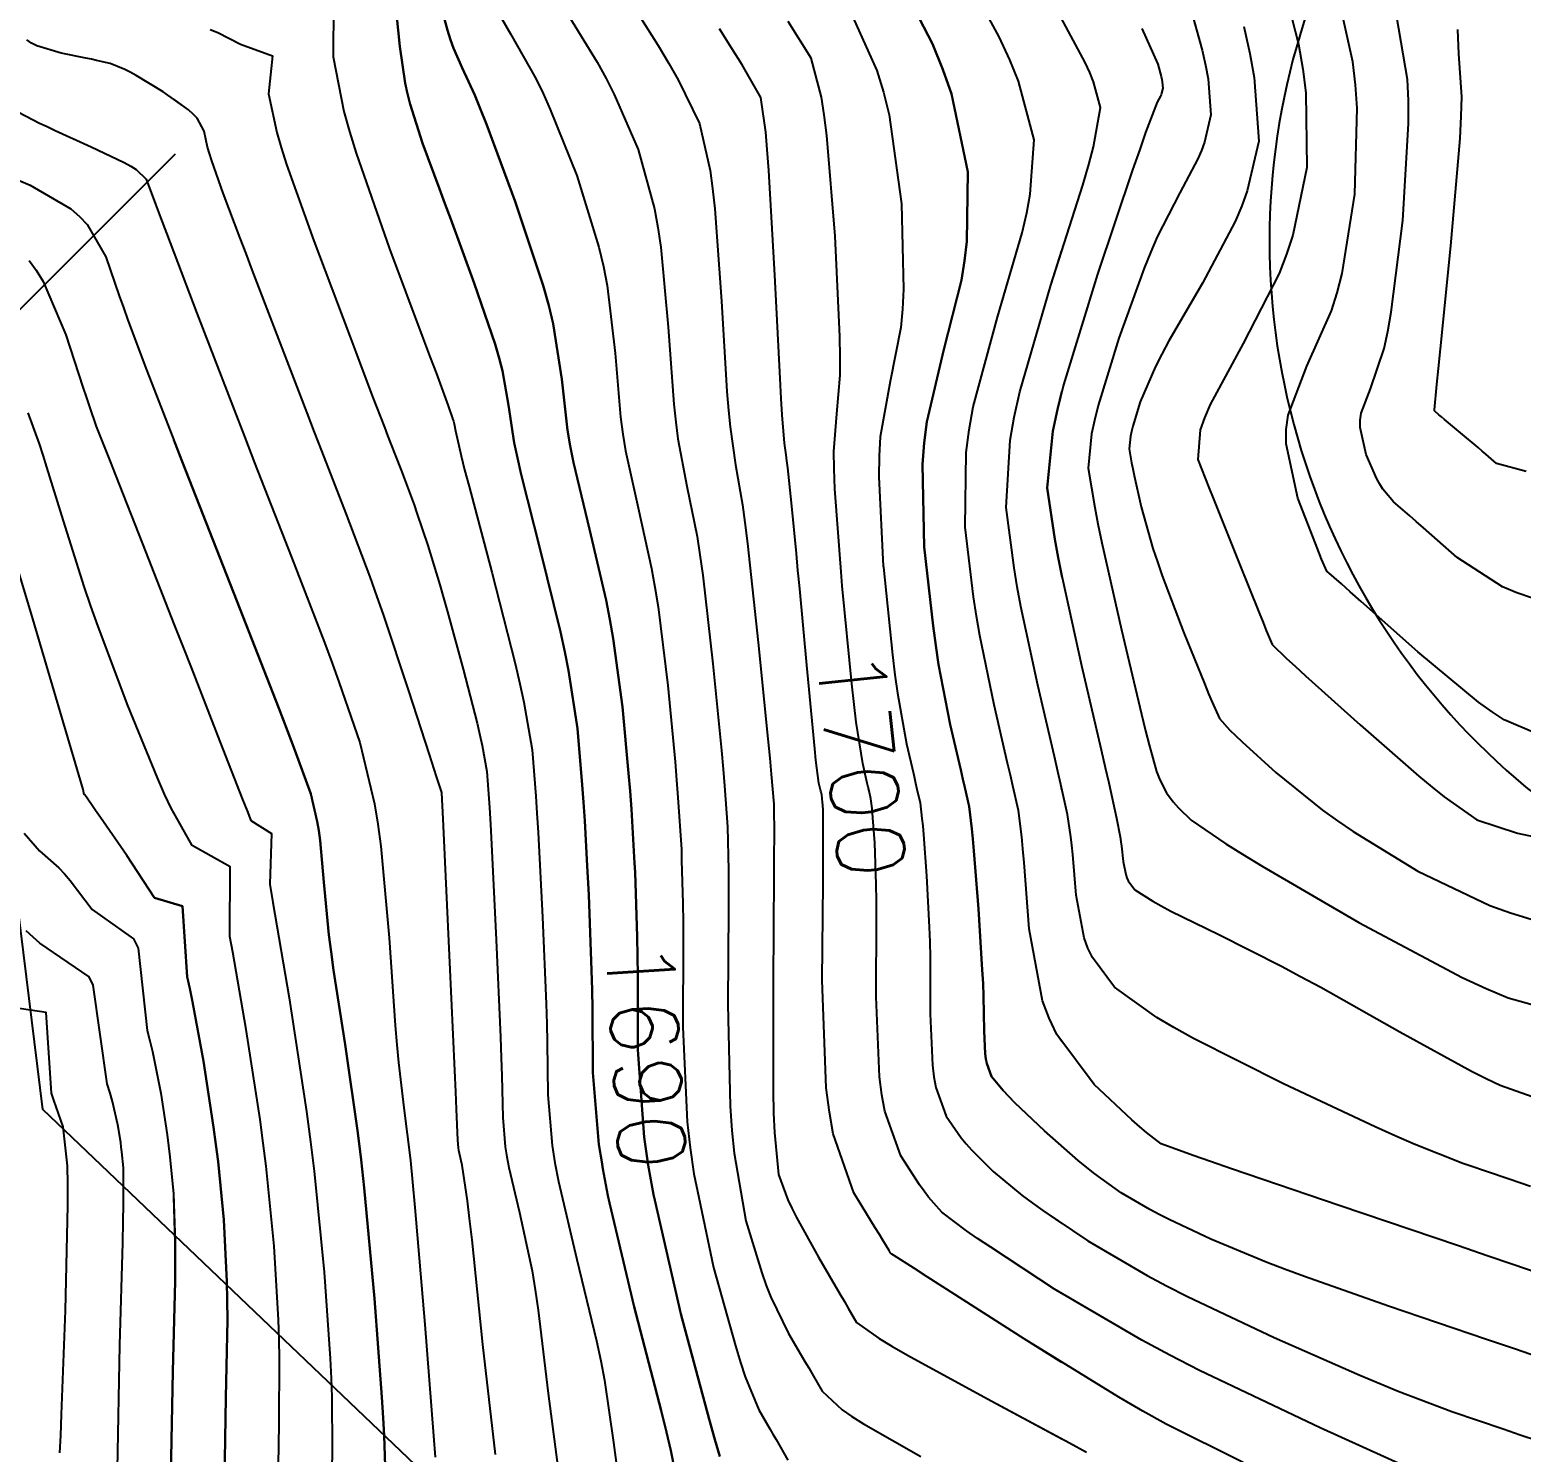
# Model space of a CAD drawing. Header units: metres. Extents: x 837117 to 838479, y 1189012 to 1191015.
# Drawn here: x 837816.8 to 837900.8, y 1190482.9 to 1190563 of the extents above; entities that cross this region are included whole.
import ezdxf

# ---------------------------------------------------------------- set-up
doc = ezdxf.new("R2010")
doc.units = ezdxf.units.M
doc.header["$LTSCALE"] = 0.3
for name, color, linetype in [('CORREDORVIA', 70, 'Continuous'), ('COTAS 10', 1, 'Continuous'), ('COTAS INT', 252, 'Continuous'), ('DRENAJE', 5, 'Continuous'), ('VIA2', 121, 'Continuous')]:
    doc.layers.add(name, color=color, linetype=linetype)
doc.styles.get("Standard").update_dxf_attribs({"font": 'simplex.shx'})

msp = doc.modelspace()

# ---------------------------------------------------------------- linework, layer by layer
at = {"layer": 'CORREDORVIA'}
msp.add_lwpolyline([(837910.676, 1191000.965), (838157.033, 1190996.193), (838237.174, 1190821.339), (838237.001, 1190602.875), (838240.031, 1190437.198), (838223.537, 1190366.272), (838212.196, 1190288.92), (838221.396, 1189997.878), (837954.545, 1189509.173), (837751.159, 1189231.384), (837593.191, 1189234.399), (837744.487, 1189686.609), (837750.277, 1189933.973), (837723.624, 1190051.525), (837726.092, 1190134.48), (837885.383, 1190229.429), (837983.184, 1190344.12), (837817.554, 1190502.187), (837798.033, 1190660.17), (837963.574, 1190795.982)], close=True, dxfattribs=at)
at = {"layer": 'COTAS 10'}
for points in [[(837839.641, 1190565.507), (837840.34, 1190562.944), (837840.51, 1190562.4), (837840.669, 1190561.927), (837841.158, 1190560.818), (837841.874, 1190559.276), (837842.175, 1190558.53), (837842.522, 1190557.646), (837844.15, 1190553.302), (837845.721, 1190548.577), (837846.032, 1190547.453), (837846.289, 1190546.408), (837846.771, 1190543.302), (837847.087, 1190540.432), (837847.241, 1190539.538), (837847.423, 1190538.599), (837848.318, 1190534.849), (837849.262, 1190530.861), (837849.475, 1190529.773), (837849.668, 1190528.692), (837850.189, 1190524.849), (837850.53, 1190521.113), (837850.61, 1190520.1), (837850.683, 1190519.096), (837850.862, 1190516.055), (837850.891, 1190515.551), (837851.016, 1190511.897), (837851.036, 1190510.826), (837851.051, 1190509.729), (837851.052, 1190505.551), (837851.4, 1190500.627), (837851.634, 1190499.06), (837851.926, 1190497.404), (837851.999, 1190497.09), (837851.926, 1190497.404), (837851.634, 1190499.06), (837851.4, 1190500.627), (837851.052, 1190505.551), (837851.051, 1190509.729), (837851.036, 1190510.826), (837851.016, 1190511.897), (837850.891, 1190515.551), (837850.862, 1190516.055), (837850.683, 1190519.096), (837850.61, 1190520.1), (837850.53, 1190521.113), (837850.189, 1190524.849), (837849.668, 1190528.692), (837849.475, 1190529.773), (837849.262, 1190530.861), (837848.318, 1190534.849), (837847.423, 1190538.599), (837847.241, 1190539.538), (837847.087, 1190540.432), (837846.771, 1190543.302), (837846.289, 1190546.408), (837846.032, 1190547.453), (837845.721, 1190548.577), (837844.15, 1190553.302), (837842.522, 1190557.646), (837842.175, 1190558.53), (837841.874, 1190559.276), (837841.158, 1190560.818), (837840.669, 1190561.927), (837840.51, 1190562.4), (837840.34, 1190562.944), (837839.641, 1190565.507)], [(837874.923, 1190491.834), (837874.506, 1190492.079), (837870.915, 1190494.428), (837870.173, 1190494.929), (837869.54, 1190495.364), (837868.164, 1190496.399), (837867.406, 1190497.258), (837867.163, 1190497.584), (837866.906, 1190497.948), (837865.858, 1190499.58), (837864.95, 1190502.094), (837864.782, 1190503.015), (837864.649, 1190504.033), (837864.47, 1190508.519), (837864.49, 1190512.967), (837864.487, 1190513.562), (837864.484, 1190513.96), (837864.472, 1190514.849), (837864.387, 1190517.201), (837864.28, 1190518.601), (837864.255, 1190518.89), (837864.232, 1190519.136), (837864.165, 1190519.672), (837864.062, 1190520.133), (837864.016, 1190520.333), (837863.963, 1190520.564), (837863.708, 1190521.66), (837863.347, 1190523.985), (837863.227, 1190524.99), (837863.097, 1190526.153), (837862.557, 1190531.66), (837862.498, 1190532.458), (837862.146, 1190537.12), (837862.098, 1190538.252), (837862.078, 1190539.22), (837862.245, 1190541.348), (837862.445, 1190543.524), (837862.447, 1190544.523), (837862.424, 1190545.693), (837862.147, 1190551.348), (837861.679, 1190557.006), (837861.535, 1190558.178), (837861.386, 1190559.178), (837860.799, 1190561.363), (837859.504, 1190563.434)], [(837895.47, 1190481.554), (837889.458, 1190484.27), (837882.659, 1190487.502), (837880.991, 1190488.358), (837879.416, 1190489.196), (837874.506, 1190492.079), (837870.915, 1190494.428), (837870.173, 1190494.929), (837869.54, 1190495.364), (837868.164, 1190496.399), (837867.406, 1190497.258), (837867.163, 1190497.584), (837866.906, 1190497.948), (837865.858, 1190499.58), (837864.95, 1190502.094), (837864.782, 1190503.015), (837864.649, 1190504.033), (837864.47, 1190508.519), (837864.49, 1190512.967), (837864.487, 1190513.562), (837864.484, 1190513.96), (837864.472, 1190514.849), (837864.387, 1190517.201), (837864.28, 1190518.601), (837864.255, 1190518.89), (837864.232, 1190519.136), (837864.165, 1190519.672), (837864.062, 1190520.133), (837864.016, 1190520.333), (837863.963, 1190520.564), (837863.708, 1190521.66), (837863.347, 1190523.985), (837863.227, 1190524.99), (837863.097, 1190526.153), (837862.557, 1190531.66), (837862.498, 1190532.458), (837862.146, 1190537.12), (837862.098, 1190538.252), (837862.078, 1190539.22), (837862.245, 1190541.348), (837862.445, 1190543.524), (837862.447, 1190544.523), (837862.424, 1190545.693), (837862.147, 1190551.348), (837861.679, 1190557.006), (837861.535, 1190558.178), (837861.386, 1190559.178), (837860.799, 1190561.363), (837859.504, 1190563.434)], [(837901.402, 1190530.975), (837900.533, 1190531.267), (837899.714, 1190531.608), (837897.173, 1190533.251), (837895.275, 1190534.928), (837894.861, 1190535.291), (837894.496, 1190535.61), (837893.579, 1190536.398), (837892.977, 1190537.11), (837892.81, 1190537.382), (837892.643, 1190537.685), (837892.039, 1190539.049), (837891.71, 1190540.575), (837891.716, 1190540.98), (837891.765, 1190541.379), (837892.293, 1190542.756), (837893.062, 1190545.017), (837893.262, 1190545.972), (837893.456, 1190547.071), (837894.112, 1190552.227), (837894.438, 1190557.686), (837894.424, 1190558.976), (837894.365, 1190560.169), (837893.775, 1190563.677)], [(837879.428, 1190563.044), (837880.314, 1190561.023), (837880.507, 1190560.329), (837880.541, 1190560.174), (837880.568, 1190560.036), (837880.595, 1190559.672), (837880.531, 1190559.395), (837880.5, 1190559.311), (837880.463, 1190559.223), (837880.281, 1190558.881), (837879.631, 1190557.177), (837879.3, 1190556.231), (837878.902, 1190555.08), (837876.918, 1190549.209), (837875.016, 1190542.976), (837874.67, 1190541.596), (837874.403, 1190540.367), (837874.093, 1190537.176), (837874.513, 1190534.297), (837874.706, 1190533.264), (837874.932, 1190532.129), (837876.026, 1190527.176), (837877.127, 1190522.439), (837877.357, 1190521.439), (837877.555, 1190520.575), (837878.001, 1190518.581), (837878.202, 1190517.53), (837878.245, 1190517.261), (837878.283, 1190517), (837878.375, 1190516.138), (837878.511, 1190515.407), (837878.576, 1190515.23), (837878.654, 1190515.064), (837879.034, 1190514.557), (837880.036, 1190513.904), (837880.506, 1190513.647), (837881.059, 1190513.356), (837883.748, 1190512.029), (837887.277, 1190510.251), (837888.359, 1190509.677), (837889.487, 1190509.067), (837893.938, 1190506.567), (837897.969, 1190504.345), (837898.831, 1190503.911), (837899.584, 1190503.556), (837901.387, 1190502.925)], [(837816.186, 1190558.318), (837817.371, 1190557.714), (837817.794, 1190557.511), (837818.258, 1190557.294), (837820.275, 1190556.384), (837822.14, 1190555.49), (837822.507, 1190555.283), (837822.811, 1190555.094), (837823.369, 1190554.557), (837823.891, 1190553.144), (837824.171, 1190552.401), (837824.51, 1190551.507), (837826.226, 1190547.01), (837828.321, 1190541.563), (837828.899, 1190540.07), (837829.477, 1190538.584), (837831.557, 1190533.272), (837833.41, 1190528.467), (837833.844, 1190527.301), (837834.243, 1190526.206), (837835.402, 1190522.845), (837836.222, 1190519.397), (837836.409, 1190518.248), (837836.579, 1190517.014), (837837.045, 1190511.855), (837837.387, 1190506.913), (837837.478, 1190505.817), (837837.568, 1190504.837), (837837.88, 1190502.282), (837838.243, 1190499.324), (837838.366, 1190498.091), (837838.498, 1190496.678), (837839.052, 1190490.081), (837839.547, 1190483.821), (837839.641, 1190482.621)], [(837824.923, 1190550.423), (837826.226, 1190547.01), (837828.321, 1190541.563), (837828.899, 1190540.07), (837829.477, 1190538.584), (837831.557, 1190533.272), (837833.41, 1190528.467), (837833.844, 1190527.301), (837834.243, 1190526.206), (837835.402, 1190522.845), (837836.222, 1190519.397), (837836.409, 1190518.248), (837836.579, 1190517.014), (837837.045, 1190511.855), (837837.387, 1190506.913), (837837.478, 1190505.817), (837837.568, 1190504.837), (837837.88, 1190502.282), (837838.243, 1190499.324), (837838.366, 1190498.091), (837838.498, 1190496.678), (837839.052, 1190490.081), (837839.547, 1190483.821), (837839.641, 1190482.621)], [(837874.932, 1190532.129), (837874.706, 1190533.264), (837874.513, 1190534.297), (837874.093, 1190537.176), (837874.403, 1190540.367), (837874.67, 1190541.596), (837874.923, 1190542.607)], [(837816.513, 1190517.741), (837817.374, 1190516.744), (837818.453, 1190515.796), (837818.77, 1190515.455), (837819.094, 1190515.08), (837820.329, 1190513.441), (837822.652, 1190511.786), (837822.912, 1190511.265), (837823.431, 1190506.642), (837823.584, 1190506.051), (837823.729, 1190505.443), (837824.19, 1190503.112), (837824.552, 1190500.759), (837824.635, 1190500.138), (837824.71, 1190499.529), (837824.918, 1190497.439), (837825.008, 1190494.686), (837825.008, 1190493.659), (837824.998, 1190492.517), (837824.872, 1190487.439), (837824.766, 1190481.626)], [(837824.766, 1190481.626), (837824.872, 1190487.439), (837824.998, 1190492.517), (837825.008, 1190493.659), (837825.008, 1190494.686), (837824.923, 1190497.272)], [(837855.656, 1190482.657), (837855.389, 1190483.605), (837855.069, 1190484.762), (837853.476, 1190490.688), (837851.999, 1190497.09), (837853.476, 1190490.688), (837855.069, 1190484.762), (837855.389, 1190483.605), (837855.656, 1190482.657)]]:
    msp.add_lwpolyline(points, dxfattribs=at)
at = {"layer": 'COTAS INT'}
for points in [[(837864.649, 1190567.931), (837867.626, 1190562.164), (837868.215, 1190560.725), (837868.703, 1190559.353), (837869.617, 1190554.968), (837869.563, 1190551.037), (837869.441, 1190549.952), (837869.272, 1190548.869), (837868.274, 1190544.968), (837867.312, 1190540.899), (837867.167, 1190539.709), (837867.073, 1190538.491), (837867.172, 1190533.867), (837867.664, 1190529.411), (837867.818, 1190528.3), (837867.981, 1190527.242), (837868.635, 1190523.867), (837869.228, 1190521.314), (837869.352, 1190520.775), (837869.459, 1190520.31), (837869.699, 1190519.235), (837869.856, 1190517.989), (837869.91, 1190517.415), (837869.968, 1190516.741), (837870.217, 1190513.482), (837870.437, 1190510.052), (837870.478, 1190509.271), (837870.51, 1190508.563), (837870.552, 1190506.616), (837870.603, 1190505.328), (837870.641, 1190505.036), (837870.69, 1190504.772), (837870.95, 1190504.05), (837871.609, 1190503.253), (837871.909, 1190502.94), (837872.259, 1190502.589), (837873.947, 1190500.988), (837874.923, 1190500.127)], [(837902.121, 1190488.117), (837900.452, 1190488.689), (837898.825, 1190489.245), (837893.304, 1190491.124), (837888.579, 1190492.782), (837887.455, 1190493.199), (837886.411, 1190493.597), (837883.304, 1190494.884), (837880.956, 1190495.996), (837880.392, 1190496.283), (837879.863, 1190496.562), (837878.263, 1190497.495), (837876.773, 1190498.564), (837876.315, 1190498.928), (837875.837, 1190499.321), (837873.947, 1190500.988), (837872.259, 1190502.589), (837871.909, 1190502.94), (837871.609, 1190503.253), (837870.95, 1190504.05), (837870.69, 1190504.772), (837870.641, 1190505.036), (837870.603, 1190505.328), (837870.552, 1190506.616), (837870.51, 1190508.563), (837870.478, 1190509.271), (837870.437, 1190510.052), (837870.217, 1190513.482), (837869.968, 1190516.741), (837869.91, 1190517.415), (837869.856, 1190517.989), (837869.699, 1190519.235), (837869.459, 1190520.31), (837869.352, 1190520.775), (837869.228, 1190521.314), (837868.635, 1190523.867), (837867.981, 1190527.242), (837867.818, 1190528.3), (837867.664, 1190529.411), (837867.172, 1190533.867), (837867.073, 1190538.491), (837867.167, 1190539.709), (837867.312, 1190540.899), (837868.274, 1190544.968), (837869.272, 1190548.869), (837869.441, 1190549.952), (837869.563, 1190551.037), (837869.617, 1190554.968), (837868.703, 1190559.353), (837868.215, 1190560.725), (837867.626, 1190562.164), (837864.649, 1190567.931)], [(837874.923, 1190506.005), (837874.625, 1190506.403), (837874.196, 1190507.322), (837873.833, 1190508.303), (837873.079, 1190512.354), (837872.793, 1190516.082), (837872.724, 1190516.86), (837872.66, 1190517.527), (837872.467, 1190519.017), (837872.158, 1190520.398), (837872.021, 1190520.997), (837871.861, 1190521.689), (837871.099, 1190524.97), (837870.298, 1190528.871), (837870.114, 1190529.954), (837869.947, 1190531.039), (837869.479, 1190534.97), (837869.537, 1190539.177), (837869.701, 1190540.437), (837869.929, 1190541.738), (837871.288, 1190546.778), (837872.685, 1190551.541), (837872.938, 1190552.667), (837873.133, 1190553.71), (837873.352, 1190556.778), (837872.479, 1190560.077), (837871.985, 1190561.264), (837871.382, 1190562.571), (837868.295, 1190568.279)], [(837904.901, 1190491.888), (837900.361, 1190493.444), (837898.856, 1190493.958), (837897.243, 1190494.507), (837890.523, 1190496.789), (837884.472, 1190498.85), (837883.282, 1190499.26), (837882.302, 1190499.601), (837880.516, 1190500.253), (837879.684, 1190500.885), (837879.306, 1190501.214), (837878.864, 1190501.609), (837876.735, 1190503.589), (837874.625, 1190506.403), (837874.196, 1190507.322), (837873.833, 1190508.303), (837873.079, 1190512.354), (837872.793, 1190516.082), (837872.724, 1190516.86), (837872.66, 1190517.527), (837872.467, 1190519.017), (837872.158, 1190520.398), (837872.021, 1190520.997), (837871.861, 1190521.689), (837871.099, 1190524.97), (837870.298, 1190528.871), (837870.114, 1190529.954), (837869.947, 1190531.039), (837869.479, 1190534.97), (837869.537, 1190539.177), (837869.701, 1190540.437), (837869.929, 1190541.738), (837871.288, 1190546.778), (837872.685, 1190551.541), (837872.938, 1190552.667), (837873.133, 1190553.71), (837873.352, 1190556.778), (837872.479, 1190560.077), (837871.985, 1190561.264), (837871.382, 1190562.571), (837868.295, 1190568.279)], [(837886.801, 1190567.796), (837888.233, 1190562.151), (837888.473, 1190560.75), (837888.646, 1190559.42), (837888.705, 1190555.205), (837887.924, 1190551.401), (837887.566, 1190550.331), (837887.147, 1190549.254), (837885.124, 1190545.3), (837883.26, 1190541.864), (837882.942, 1190541.112), (837882.708, 1190540.447), (837882.579, 1190538.767), (837883.195, 1190537.196), (837883.431, 1190536.599), (837883.697, 1190535.933), (837884.893, 1190532.943), (837886.022, 1190530.143), (837886.244, 1190529.597), (837886.427, 1190529.149), (837886.762, 1190528.36), (837887.568, 1190527.579), (837888.048, 1190527.137), (837888.639, 1190526.597), (837891.704, 1190523.833), (837895.018, 1190520.944), (837895.767, 1190520.326), (837896.443, 1190519.787), (837898.273, 1190518.494), (837900.57, 1190517.736), (837901.54, 1190517.533)], [(837849.334, 1190566.595), (837852.197, 1190562.086), (837852.8, 1190561.07), (837853.321, 1190560.154), (837854.521, 1190557.684), (837855.115, 1190555.048), (837855.254, 1190554.027), (837855.383, 1190552.879), (837855.758, 1190547.684), (837856.066, 1190542.612), (837856.152, 1190541.541), (837856.238, 1190540.616), (837856.554, 1190538.481), (837856.942, 1190536.223), (837857.074, 1190535.221), (837857.217, 1190534.055), (837857.821, 1190528.481), (837858.366, 1190523.043), (837858.473, 1190521.963), (837858.559, 1190521.067), (837858.71, 1190519.37), (837858.716, 1190517.536), (837858.712, 1190516.555), (837858.704, 1190515.368), (837858.657, 1190509.37), (837858.665, 1190503.242), (837858.693, 1190501.974), (837858.732, 1190500.89), (837858.966, 1190498.524), (837859.497, 1190497.109), (837859.724, 1190496.625), (837859.984, 1190496.101), (837861.213, 1190493.878), (837862.426, 1190491.803), (837862.677, 1190491.373), (837862.891, 1190491.005), (837863.359, 1190490.198), (837864.627, 1190489.297), (837865.345, 1190488.87), (837866.224, 1190488.366), (837870.724, 1190485.905), (837874.923, 1190483.643)], [(837849.334, 1190566.595), (837852.197, 1190562.086), (837852.8, 1190561.07), (837853.321, 1190560.154), (837854.521, 1190557.684), (837855.115, 1190555.048), (837855.254, 1190554.027), (837855.383, 1190552.879), (837855.758, 1190547.684), (837856.066, 1190542.612), (837856.152, 1190541.541), (837856.238, 1190540.616), (837856.554, 1190538.481), (837856.942, 1190536.223), (837857.074, 1190535.221), (837857.217, 1190534.055), (837857.821, 1190528.481), (837858.366, 1190523.043), (837858.473, 1190521.963), (837858.559, 1190521.067), (837858.71, 1190519.37), (837858.716, 1190517.536), (837858.712, 1190516.555), (837858.704, 1190515.368), (837858.657, 1190509.37), (837858.665, 1190503.242), (837858.693, 1190501.974), (837858.732, 1190500.89), (837858.966, 1190498.524), (837859.497, 1190497.109), (837859.724, 1190496.625), (837859.984, 1190496.101), (837861.213, 1190493.878), (837862.426, 1190491.803), (837862.677, 1190491.373), (837862.891, 1190491.005), (837863.359, 1190490.198), (837864.627, 1190489.297), (837865.345, 1190488.87), (837866.224, 1190488.366), (837870.724, 1190485.905), (837875.349, 1190483.414), (837876.306, 1190482.891)], [(837881.742, 1190565.674), (837882.81, 1190561.822), (837883.002, 1190560.964), (837883.148, 1190560.198), (837883.298, 1190558.183), (837882.943, 1190556.645), (837882.77, 1190556.178), (837882.565, 1190555.693), (837881.557, 1190553.795), (837880.288, 1190551.315), (837879.92, 1190550.463), (837879.543, 1190549.54), (837878.122, 1190545.612), (837876.963, 1190541.813), (837876.752, 1190540.973), (837876.59, 1190540.223), (837876.401, 1190538.279), (837876.764, 1190536.064), (837876.949, 1190535.145), (837877.171, 1190534.092), (837878.279, 1190529.183), (837879.4, 1190524.446), (837879.63, 1190523.502), (837879.825, 1190522.718), (837880.24, 1190521.211), (837880.441, 1190520.744), (837880.502, 1190520.614), (837880.565, 1190520.485), (837880.81, 1190520.018), (837881.182, 1190519.497), (837881.324, 1190519.333), (837881.483, 1190519.161), (837882.201, 1190518.471), (837884.151, 1190517.134), (837885.088, 1190516.554), (837886.196, 1190515.883), (837891.63, 1190512.703), (837897.446, 1190509.609), (837898.796, 1190508.992), (837900.032, 1190508.48), (837903.554, 1190507.496)], [(837901.608, 1190523.35), (837899.822, 1190524.121), (837899.141, 1190524.569), (837898.379, 1190525.12), (837894.956, 1190527.957), (837891.767, 1190530.784), (837891.153, 1190531.328), (837890.655, 1190531.769), (837889.83, 1190532.498), (837889.541, 1190533.159), (837889.381, 1190533.557), (837889.187, 1190534.048), (837888.198, 1190536.596), (837887.538, 1190539.655), (837887.551, 1190540.468), (837887.649, 1190541.267), (837888.709, 1190544.028), (837890.104, 1190547.135), (837890.414, 1190548.152), (837890.69, 1190549.236), (837891.409, 1190553.716), (837891.542, 1190558.553), (837891.448, 1190559.863), (837891.299, 1190561.16), (837890.288, 1190565.736)], [(837833.915, 1190564.374), (837833.892, 1190561.446), (837834.497, 1190558.357), (837834.81, 1190557.242), (837835.186, 1190556.013), (837837.07, 1190550.638), (837838.973, 1190545.564), (837839.362, 1190544.525), (837839.691, 1190543.646), (837840.38, 1190541.797), (837840.622, 1190541.085), (837840.67, 1190540.924), (837840.709, 1190540.778), (837840.779, 1190540.38), (837841.102, 1190538.979), (837841.3, 1190538.202), (837841.546, 1190537.255), (837842.826, 1190532.427), (837844.142, 1190527.286), (837844.409, 1190526.141), (837844.635, 1190525.117), (837845.101, 1190522.427), (837845.306, 1190519.826), (837845.368, 1190518.858), (837845.432, 1190517.783), (837845.678, 1190513.004), (837845.882, 1190508.138), (837845.919, 1190507.007), (837845.948, 1190505.969), (837845.982, 1190503.004), (837846.221, 1190500.151), (837846.378, 1190499.185), (837846.576, 1190498.141), (837847.62, 1190493.734), (837848.729, 1190489.171), (837848.968, 1190488.03), (837849.177, 1190486.941), (837849.684, 1190483.45), (837850.071, 1190480.481)], [(837833.915, 1190564.374), (837833.892, 1190561.446), (837834.497, 1190558.357), (837834.81, 1190557.242), (837835.186, 1190556.013), (837837.07, 1190550.638), (837838.973, 1190545.564), (837839.362, 1190544.525), (837839.691, 1190543.646), (837840.38, 1190541.797), (837840.622, 1190541.085), (837840.67, 1190540.924), (837840.709, 1190540.778), (837840.779, 1190540.38), (837841.102, 1190538.979), (837841.3, 1190538.202), (837841.546, 1190537.255), (837842.826, 1190532.427), (837844.142, 1190527.286), (837844.409, 1190526.141), (837844.635, 1190525.117), (837845.101, 1190522.427), (837845.306, 1190519.826), (837845.368, 1190518.858), (837845.432, 1190517.783), (837845.678, 1190513.004), (837845.882, 1190508.138), (837845.919, 1190507.007), (837845.948, 1190505.969), (837845.982, 1190503.004), (837846.221, 1190500.151), (837846.378, 1190499.185), (837846.576, 1190498.141), (837847.62, 1190493.734), (837848.729, 1190489.171), (837848.968, 1190488.03), (837849.177, 1190486.941), (837849.684, 1190483.45), (837850.071, 1190480.481)], [(837842.632, 1190564.927), (837843.884, 1190562.744), (837845.315, 1190560.213), (837845.717, 1190559.377), (837846.122, 1190558.482), (837847.607, 1190554.763), (837848.852, 1190550.734), (837849.106, 1190549.644), (837849.32, 1190548.565), (837849.766, 1190544.763), (837850.08, 1190541.159), (837850.211, 1190540.205), (837850.361, 1190539.272), (837851.063, 1190536.059), (837851.822, 1190532.648), (837852.008, 1190531.589), (837852.184, 1190530.48), (837852.733, 1190526.059), (837853.142, 1190521.756), (837853.231, 1190520.721), (837853.308, 1190519.753), (837853.497, 1190516.824), (837853.515, 1190516.214), (837853.582, 1190513.777), (837853.595, 1190512.736), (837853.602, 1190511.608), (837853.587, 1190506.824), (837853.822, 1190501.499), (837853.987, 1190500.031), (837854.195, 1190498.566), (837854.476, 1190497.239), (837855.306, 1190493.3), (837856.545, 1190488.878), (837856.834, 1190487.945), (837857.099, 1190487.138), (837857.858, 1190485.279), (837858.478, 1190484.215), (837858.654, 1190483.91), (837858.832, 1190483.601), (837859.493, 1190482.449)], [(837842.632, 1190564.927), (837843.884, 1190562.744), (837845.315, 1190560.213), (837845.717, 1190559.377), (837846.122, 1190558.482), (837847.607, 1190554.763), (837848.852, 1190550.734), (837849.106, 1190549.644), (837849.32, 1190548.565), (837849.766, 1190544.763), (837850.08, 1190541.159), (837850.211, 1190540.205), (837850.361, 1190539.272), (837851.063, 1190536.059), (837851.822, 1190532.648), (837852.008, 1190531.589), (837852.184, 1190530.48), (837852.733, 1190526.059), (837853.142, 1190521.756), (837853.231, 1190520.721), (837853.308, 1190519.753), (837853.497, 1190516.824), (837853.515, 1190516.214), (837853.582, 1190513.777), (837853.595, 1190512.736), (837853.602, 1190511.608), (837853.587, 1190506.824), (837853.822, 1190501.499), (837853.987, 1190500.031), (837854.195, 1190498.566), (837854.476, 1190497.239), (837855.306, 1190493.3), (837856.545, 1190488.878), (837856.834, 1190487.945), (837857.099, 1190487.138), (837857.858, 1190485.279), (837858.478, 1190484.215), (837858.654, 1190483.91), (837858.832, 1190483.601), (837859.493, 1190482.449)], [(837846.609, 1190564.67), (837848.756, 1190561.15), (837849.258, 1190560.223), (837849.722, 1190559.318), (837851.064, 1190556.224), (837851.983, 1190552.891), (837852.18, 1190551.835), (837852.352, 1190550.722), (837852.762, 1190546.224), (837853.073, 1190541.885), (837853.182, 1190540.873), (837853.3, 1190539.944), (837853.809, 1190537.27), (837854.382, 1190534.436), (837854.541, 1190533.405), (837854.701, 1190532.267), (837855.277, 1190527.27), (837855.754, 1190522.399), (837855.852, 1190521.342), (837855.934, 1190520.41), (837856.103, 1190518.097), (837856.149, 1190515.657), (837856.153, 1190514.645), (837856.153, 1190513.488), (837856.122, 1190508.097), (837856.243, 1190502.37), (837856.34, 1190501.002), (837856.463, 1190499.728), (837857.136, 1190495.912), (837858.021, 1190492.993), (837858.279, 1190492.285), (837858.542, 1190491.62), (837859.536, 1190489.578), (837860.452, 1190488.009), (837860.665, 1190487.641), (837860.861, 1190487.303), (837861.426, 1190486.323), (837862.551, 1190485.28), (837863.1, 1190484.902), (837863.753, 1190484.485), (837866.971, 1190482.657)], [(837846.609, 1190564.67), (837848.756, 1190561.15), (837849.258, 1190560.223), (837849.722, 1190559.318), (837851.064, 1190556.224), (837851.983, 1190552.891), (837852.18, 1190551.835), (837852.352, 1190550.722), (837852.762, 1190546.224), (837853.073, 1190541.885), (837853.182, 1190540.873), (837853.3, 1190539.944), (837853.809, 1190537.27), (837854.382, 1190534.436), (837854.541, 1190533.405), (837854.701, 1190532.267), (837855.277, 1190527.27), (837855.754, 1190522.399), (837855.852, 1190521.342), (837855.934, 1190520.41), (837856.103, 1190518.097), (837856.149, 1190515.657), (837856.153, 1190514.645), (837856.153, 1190513.488), (837856.122, 1190508.097), (837856.243, 1190502.37), (837856.34, 1190501.002), (837856.463, 1190499.728), (837857.136, 1190495.912), (837858.021, 1190492.993), (837858.279, 1190492.285), (837858.542, 1190491.62), (837859.536, 1190489.578), (837860.452, 1190488.009), (837860.665, 1190487.641), (837860.861, 1190487.303), (837861.426, 1190486.323), (837862.551, 1190485.28), (837863.1, 1190484.902), (837863.753, 1190484.485), (837866.971, 1190482.657)], [(837862.724, 1190564.647), (837864.506, 1190560.671), (837864.875, 1190559.451), (837865.191, 1190558.18), (837865.882, 1190553.158), (837865.994, 1190548.365), (837865.944, 1190547.238), (837865.859, 1190546.197), (837865.26, 1190543.158), (837864.695, 1190540.06), (837864.632, 1190538.98), (837864.61, 1190537.805), (837864.865, 1190532.763), (837864.871, 1190532.708), (837865.38, 1190527.782), (837865.522, 1190526.645), (837865.664, 1190525.613), (837866.172, 1190522.763), (837866.56, 1190521.092), (837866.595, 1190520.939), (837866.684, 1190520.554), (837866.76, 1190520.221), (837866.932, 1190519.454), (837867.044, 1190518.563), (837867.082, 1190518.152), (837867.124, 1190517.671), (837867.302, 1190515.342), (837867.455, 1190512.451), (837867.481, 1190511.615), (837867.5, 1190510.765), (837867.511, 1190507.568), (837867.626, 1190504.681), (837867.712, 1190504.026), (837867.82, 1190503.433), (837868.404, 1190501.815), (837869.258, 1190500.6), (837869.536, 1190500.262), (837869.833, 1190499.923), (837871.055, 1190498.693), (837872.689, 1190497.343), (837873.244, 1190496.928), (837873.844, 1190496.496), (837876.384, 1190494.787), (837879.716, 1190492.845), (837880.815, 1190492.265), (837881.991, 1190491.666), (837886.875, 1190489.354), (837891.684, 1190487.237), (837892.812, 1190486.761), (837893.853, 1190486.334), (837896.875, 1190485.191), (837899.762, 1190484.207), (837900.717, 1190483.88), (837901.739, 1190483.53)], [(837862.724, 1190564.647), (837864.506, 1190560.671), (837864.875, 1190559.451), (837865.191, 1190558.18), (837865.882, 1190553.158), (837865.994, 1190548.365), (837865.944, 1190547.238), (837865.859, 1190546.197), (837865.26, 1190543.158), (837864.695, 1190540.06), (837864.632, 1190538.98), (837864.61, 1190537.805), (837864.865, 1190532.763), (837864.871, 1190532.708), (837865.38, 1190527.782), (837865.522, 1190526.645), (837865.664, 1190525.613), (837866.172, 1190522.763), (837866.56, 1190521.092), (837866.595, 1190520.939), (837866.684, 1190520.554), (837866.76, 1190520.221), (837866.932, 1190519.454), (837867.044, 1190518.563), (837867.082, 1190518.152), (837867.124, 1190517.671), (837867.302, 1190515.342), (837867.455, 1190512.451), (837867.481, 1190511.615), (837867.5, 1190510.765), (837867.511, 1190507.568), (837867.626, 1190504.681), (837867.712, 1190504.026), (837867.82, 1190503.433), (837868.404, 1190501.815), (837869.258, 1190500.6), (837869.536, 1190500.262), (837869.833, 1190499.923), (837871.055, 1190498.693), (837872.689, 1190497.343), (837873.244, 1190496.928), (837873.844, 1190496.496), (837874.923, 1190495.77)], [(837853.363, 1190480.698), (837852.908, 1190482.985), (837852.662, 1190484.023), (837852.363, 1190485.236), (837850.849, 1190491.078), (837849.461, 1190496.938), (837849.362, 1190497.353), (837849.081, 1190498.839), (837849.015, 1190499.246), (837848.857, 1190500.215), (837848.517, 1190504.278), (837848.501, 1190507.831), (837848.5, 1190507.849), (837848.478, 1190508.916), (837848.449, 1190510.018), (837848.284, 1190514.278), (837848.196, 1190515.896), (837848.057, 1190518.439), (837847.989, 1190519.479), (837847.918, 1190520.469), (837847.645, 1190523.638), (837847.151, 1190526.905), (837846.942, 1190527.957), (837846.702, 1190529.073), (837845.572, 1190533.638), (837844.484, 1190537.927), (837844.271, 1190538.87), (837844.095, 1190539.706), (837843.775, 1190541.841), (837843.434, 1190543.771), (837843.245, 1190544.478), (837843.014, 1190545.26), (837841.841, 1190548.707), (837840.517, 1190552.309), (837840.193, 1190553.189), (837839.886, 1190554.017), (837838.93, 1190556.582), (837838.224, 1190558.774), (837838.075, 1190559.367), (837837.946, 1190559.953), (837837.647, 1190562.022), (837837.461, 1190563.863)], [(837837.461, 1190563.863), (837837.647, 1190562.022), (837837.946, 1190559.953), (837838.075, 1190559.367), (837838.224, 1190558.774), (837838.93, 1190556.582), (837839.886, 1190554.017), (837840.193, 1190553.189), (837840.517, 1190552.309), (837841.841, 1190548.707), (837843.014, 1190545.26), (837843.245, 1190544.478), (837843.434, 1190543.771), (837843.775, 1190541.841), (837844.095, 1190539.706), (837844.271, 1190538.87), (837844.484, 1190537.927), (837845.572, 1190533.638), (837846.702, 1190529.073), (837846.942, 1190527.957), (837847.151, 1190526.905), (837847.645, 1190523.638), (837847.918, 1190520.469), (837847.989, 1190519.479), (837848.057, 1190518.439), (837848.196, 1190515.896), (837848.284, 1190514.278), (837848.449, 1190510.018), (837848.478, 1190508.916), (837848.5, 1190507.849), (837848.501, 1190507.831), (837848.517, 1190504.278), (837848.857, 1190500.215), (837849.015, 1190499.246), (837849.081, 1190498.839), (837849.362, 1190497.353), (837849.461, 1190496.938), (837850.849, 1190491.078), (837852.363, 1190485.236), (837852.662, 1190484.023), (837852.908, 1190482.985), (837853.363, 1190480.698)], [(837901.297, 1190497.853), (837900.096, 1190498.265), (837899.697, 1190498.401), (837899.27, 1190498.546), (837897.491, 1190499.15), (837894.748, 1190500.241), (837893.712, 1190500.694), (837892.558, 1190501.212), (837887.393, 1190503.627), (837882.319, 1190506.19), (837881.221, 1190506.802), (837880.257, 1190507.371), (837877.885, 1190509.073), (837876.64, 1190510.733), (837876.386, 1190511.276), (837876.172, 1190511.855), (837875.727, 1190514.246), (837875.538, 1190516.541), (837875.485, 1190517.06), (837875.431, 1190517.529), (837875.234, 1190518.799), (837874.857, 1190520.487), (837874.689, 1190521.218), (837874.494, 1190522.064), (837873.563, 1190526.073), (837872.615, 1190530.5), (837872.41, 1190531.609), (837872.23, 1190532.668), (837871.786, 1190536.073), (837872.001, 1190539.863), (837872.235, 1190541.165), (837872.546, 1190542.577), (837874.302, 1190548.588), (837876.099, 1190554.214), (837876.435, 1190555.382), (837876.702, 1190556.382), (837877.087, 1190558.588), (837876.704, 1190560.034), (837876.488, 1190560.554), (837876.224, 1190561.127), (837874.871, 1190563.628)], [(837826.982, 1190562.978), (837827.402, 1190562.809), (837828.689, 1190562.149), (837830.477, 1190561.495), (837830.261, 1190559.356), (837830.727, 1190557.18), (837830.977, 1190556.336), (837831.279, 1190555.387), (837832.809, 1190551.084), (837834.454, 1190546.711), (837834.828, 1190545.718), (837835.168, 1190544.819), (837836.102, 1190542.358), (837836.78, 1190540.594), (837836.958, 1190540.135), (837837.131, 1190539.689), (837837.72, 1190538.183), (837838.291, 1190536.667), (837838.452, 1190536.214), (837838.615, 1190535.747), (837839.218, 1190533.942), (837839.897, 1190531.719), (837840.109, 1190530.989), (837840.33, 1190530.209), (837841.217, 1190526.976), (837842.002, 1190523.928), (837842.16, 1190523.265), (837842.292, 1190522.68), (837842.557, 1190521.217), (837842.694, 1190519.183), (837842.747, 1190518.237), (837842.806, 1190517.126), (837843.071, 1190511.731), (837843.316, 1190506.258), (837843.361, 1190505.097), (837843.397, 1190504.09), (837843.447, 1190501.731), (837843.585, 1190500.087), (837843.676, 1190499.53), (837843.789, 1190498.929), (837844.391, 1190496.389), (837845.095, 1190493.106), (837845.274, 1190492.037), (837845.445, 1190490.897), (837846.005, 1190486.202), (837846.639, 1190481.342)], [(837826.982, 1190562.978), (837827.402, 1190562.809), (837828.689, 1190562.149), (837830.477, 1190561.495), (837830.261, 1190559.356), (837830.727, 1190557.18), (837830.977, 1190556.336), (837831.279, 1190555.387), (837832.809, 1190551.084), (837834.454, 1190546.711), (837834.828, 1190545.718), (837835.168, 1190544.819), (837836.102, 1190542.358), (837836.78, 1190540.594), (837836.958, 1190540.135), (837837.131, 1190539.689), (837837.72, 1190538.183), (837838.291, 1190536.667), (837838.452, 1190536.214), (837838.615, 1190535.747), (837839.218, 1190533.942), (837839.897, 1190531.719), (837840.109, 1190530.989), (837840.33, 1190530.209), (837841.217, 1190526.976), (837842.002, 1190523.928), (837842.16, 1190523.265), (837842.292, 1190522.68), (837842.557, 1190521.217), (837842.694, 1190519.183), (837842.747, 1190518.237), (837842.806, 1190517.126), (837843.071, 1190511.731), (837843.316, 1190506.258), (837843.361, 1190505.097), (837843.397, 1190504.09), (837843.447, 1190501.731), (837843.585, 1190500.087), (837843.676, 1190499.53), (837843.789, 1190498.929), (837844.391, 1190496.389), (837845.095, 1190493.106), (837845.274, 1190492.037), (837845.445, 1190490.897), (837846.005, 1190486.202), (837846.639, 1190481.342)], [(837885.119, 1190482.311), (837880.789, 1190484.48), (837879.477, 1190485.206), (837878.115, 1190485.988), (837872.787, 1190489.269), (837868.223, 1190492.206), (837867.343, 1190492.771), (837866.629, 1190493.229), (837865.436, 1190493.988), (837865.348, 1190494.037), (837865.33, 1190494.046), (837865.316, 1190494.055), (837865.291, 1190494.073), (837865.273, 1190494.104), (837865.263, 1190494.121), (837865.251, 1190494.141), (837865.191, 1190494.245), (837864.842, 1190494.822), (837864.649, 1190495.141), (837864.414, 1190495.529), (837863.215, 1190497.504), (837862.045, 1190500.814), (837861.828, 1190502.044), (837861.657, 1190503.409), (837861.428, 1190509.471), (837861.478, 1190514.925), (837861.48, 1190515.168), (837861.487, 1190516.304), (837861.49, 1190517.248), (837861.472, 1190519.061), (837861.436, 1190519.53), (837861.428, 1190519.628), (837861.42, 1190519.71), (837861.397, 1190519.89), (837861.363, 1190520.045), (837861.347, 1190520.112), (837861.33, 1190520.189), (837861.244, 1190520.557), (837861.077, 1190521.841), (837861.007, 1190522.497), (837860.928, 1190523.282), (837860.557, 1190527.202), (837860.159, 1190531.503), (837860.093, 1190532.204), (837860.062, 1190532.529), (837859.971, 1190533.484), (837859.691, 1190536.336), (837859.484, 1190538.302), (837859.439, 1190538.698), (837859.399, 1190539.03), (837859.3, 1190539.691), (837859.177, 1190541.288), (837859.122, 1190542.209), (837859.058, 1190543.338), (837858.754, 1190549.145), (837858.414, 1190555.036), (837858.328, 1190556.218), (837858.246, 1190557.205), (837857.978, 1190559.145), (837856.921, 1190560.99), (837856.342, 1190561.917), (837855.638, 1190563.023)], [(837874.923, 1190487.953), (837872.787, 1190489.269), (837868.223, 1190492.206), (837867.343, 1190492.771), (837866.629, 1190493.229), (837865.436, 1190493.988), (837865.348, 1190494.037), (837865.33, 1190494.046), (837865.316, 1190494.055), (837865.291, 1190494.073), (837865.273, 1190494.104), (837865.263, 1190494.121), (837865.251, 1190494.141), (837865.191, 1190494.245), (837864.842, 1190494.822), (837864.649, 1190495.141), (837864.414, 1190495.529), (837863.215, 1190497.504), (837862.045, 1190500.814), (837861.828, 1190502.044), (837861.657, 1190503.409), (837861.428, 1190509.471), (837861.478, 1190514.925), (837861.48, 1190515.168), (837861.487, 1190516.304), (837861.49, 1190517.248), (837861.472, 1190519.061), (837861.436, 1190519.53), (837861.428, 1190519.628), (837861.42, 1190519.71), (837861.397, 1190519.89), (837861.363, 1190520.045), (837861.347, 1190520.112), (837861.33, 1190520.189), (837861.244, 1190520.557), (837861.077, 1190521.841), (837861.007, 1190522.497), (837860.928, 1190523.282), (837860.557, 1190527.202), (837860.159, 1190531.503), (837860.093, 1190532.204), (837860.062, 1190532.529), (837859.971, 1190533.484), (837859.691, 1190536.336), (837859.484, 1190538.302), (837859.439, 1190538.698), (837859.399, 1190539.03), (837859.3, 1190539.691), (837859.177, 1190541.288), (837859.122, 1190542.209), (837859.058, 1190543.338), (837858.754, 1190549.145), (837858.414, 1190555.036), (837858.328, 1190556.218), (837858.246, 1190557.205), (837857.978, 1190559.145), (837856.921, 1190560.99), (837856.342, 1190561.917), (837855.638, 1190563.023)], [(837885.167, 1190563.142), (837885.498, 1190561.637), (837885.75, 1190560.287), (837886.002, 1190556.694), (837885.355, 1190553.894), (837885.041, 1190553.045), (837884.668, 1190552.163), (837882.833, 1190548.708), (837880.945, 1190545.452), (837880.54, 1190544.695), (837880.185, 1190544.001), (837879.326, 1190542.014), (837878.91, 1190540.651), (837878.834, 1190540.349), (837878.776, 1190540.08), (837878.708, 1190539.382), (837878.838, 1190538.587), (837878.905, 1190538.257), (837878.984, 1190537.879), (837879.382, 1190536.117), (837880.045, 1190533.768), (837880.292, 1190533.02), (837880.566, 1190532.23), (837881.785, 1190529.024), (837882.942, 1190526.164), (837883.178, 1190525.592), (837883.376, 1190525.116), (837883.786, 1190524.189), (837884.375, 1190523.538), (837884.686, 1190523.235), (837885.061, 1190522.879), (837886.953, 1190521.152), (837889.585, 1190519.039), (837890.427, 1190518.44), (837891.319, 1190517.835), (837894.951, 1190515.598), (837899.008, 1190513.672), (837900.168, 1190513.262), (837901.343, 1190512.906)], [(837901.048, 1190538.097), (837899.39, 1190538.544), (837898.788, 1190539.067), (837898.577, 1190539.247), (837898.347, 1190539.442), (837897.357, 1190540.274), (837896.457, 1190541.028), (837896.284, 1190541.174), (837896.143, 1190541.292), (837895.91, 1190541.494), (837895.895, 1190541.519), (837895.892, 1190541.527), (837895.89, 1190541.535), (837895.886, 1190541.566), (837896.03, 1190543.002), (837896.12, 1190543.896), (837896.233, 1190545.005), (837896.822, 1190550.804), (837897.336, 1190556.844), (837897.401, 1190558.105), (837897.431, 1190559.188), (837897.262, 1190561.617), (837897.198, 1190562.983)], [(837843.033, 1190482.765), (837842.326, 1190488.953), (837841.714, 1190494.853), (837841.58, 1190496.043), (837841.462, 1190497.041), (837841.162, 1190499.044), (837841.003, 1190499.716), (837840.973, 1190499.876), (837840.949, 1190500.023), (837840.913, 1190500.458), (837840.846, 1190502.21), (837840.803, 1190503.187), (837840.749, 1190504.378), (837840.465, 1190510.458), (837840.082, 1190518.539), (837840.013, 1190520.006), (837840.011, 1190520.013), (837840.011, 1190520.016), (837840.01, 1190520.02), (837840.006, 1190520.035), (837839.72, 1190520.923), (837839.32, 1190522.163), (837838.161, 1190525.756), (837836.745, 1190530), (837836.361, 1190531.098), (837835.981, 1190532.162), (837834.639, 1190535.727), (837833.253, 1190539.268), (837832.846, 1190540.318), (837832.429, 1190541.397), (837830.835, 1190545.544), (837829.345, 1190549.448), (837828.992, 1190550.374), (837828.666, 1190551.233), (837827.706, 1190553.775), (837827.06, 1190555.591), (837826.932, 1190555.991), (837826.827, 1190556.348), (837826.631, 1190557.266), (837826.246, 1190557.987), (837826.023, 1190558.219), (837825.748, 1190558.466), (837824.331, 1190559.473), (837822.809, 1190560.385), (837822.469, 1190560.572), (837822.164, 1190560.73), (837821.352, 1190561.063), (837820.572, 1190561.241), (837820.287, 1190561.302), (837819.972, 1190561.368), (837818.581, 1190561.645), (837817.217, 1190562.065), (837816.919, 1190562.22), (837816.655, 1190562.392)], [(837843.033, 1190482.765), (837842.326, 1190488.953), (837841.714, 1190494.853), (837841.58, 1190496.043), (837841.462, 1190497.041), (837841.162, 1190499.044), (837841.003, 1190499.716), (837840.973, 1190499.876), (837840.949, 1190500.023), (837840.913, 1190500.458), (837840.846, 1190502.21), (837840.803, 1190503.187), (837840.749, 1190504.378), (837840.465, 1190510.458), (837840.082, 1190518.539), (837840.013, 1190520.006), (837840.011, 1190520.013), (837840.011, 1190520.016), (837840.01, 1190520.02), (837840.006, 1190520.035), (837839.72, 1190520.923), (837839.32, 1190522.163), (837838.161, 1190525.756), (837836.745, 1190530), (837836.361, 1190531.098), (837835.981, 1190532.162), (837834.639, 1190535.727), (837833.253, 1190539.268), (837832.846, 1190540.318), (837832.429, 1190541.397), (837830.835, 1190545.544), (837829.345, 1190549.448), (837828.992, 1190550.374), (837828.666, 1190551.233), (837827.706, 1190553.775), (837827.06, 1190555.591), (837826.932, 1190555.991), (837826.827, 1190556.348), (837826.631, 1190557.266), (837826.246, 1190557.987), (837826.023, 1190558.219), (837825.748, 1190558.466), (837824.923, 1190559.052)], [(837814.534, 1190555.193), (837816.85, 1190554.221), (837819.136, 1190552.88), (837819.628, 1190552.453), (837820.059, 1190552.003), (837821.106, 1190550.177), (837821.851, 1190547.997), (837822.092, 1190547.324), (837822.348, 1190546.62), (837823.396, 1190543.823), (837824.872, 1190540.007), (837825.397, 1190538.66), (837825.973, 1190537.187), (837828.476, 1190530.816), (837830.837, 1190524.775), (837831.324, 1190523.51), (837831.739, 1190522.421), (837832.634, 1190519.96), (837833.005, 1190518.402), (837833.089, 1190517.882), (837833.166, 1190517.324), (837833.376, 1190514.992), (837833.656, 1190512.02), (837833.776, 1190511.058), (837833.914, 1190510.037), (837834.568, 1190505.848), (837835.293, 1190500.87), (837835.476, 1190499.35), (837835.652, 1190497.77), (837836.225, 1190491.553), (837836.639, 1190485.994), (837836.714, 1190484.829), (837836.773, 1190483.826), (837836.843, 1190481.553)], [(837816.779, 1190549.984), (837817.185, 1190549.43), (837817.575, 1190548.793), (837818.843, 1190545.797), (837819.812, 1190542.851), (837820.013, 1190542.246), (837820.186, 1190541.732), (837820.566, 1190540.637), (837821.081, 1190539.319), (837821.338, 1190538.665), (837821.644, 1190537.885), (837823.165, 1190534.021), (837824.954, 1190529.469), (837825.429, 1190528.254), (837825.896, 1190527.059), (837827.512, 1190522.91), (837828.796, 1190519.635), (837829.054, 1190518.991), (837829.269, 1190518.462), (837830.422, 1190517.714), (837830.328, 1190514.868), (837830.504, 1190513.837), (837831.414, 1190508.477), (837832.4, 1190502.068), (837832.626, 1190500.375), (837832.831, 1190498.718), (837833.398, 1190493.024), (837833.731, 1190488.167), (837833.788, 1190487.036), (837833.829, 1190485.999), (837833.85, 1190483.024), (837833.807, 1190480.661)], [(837874.923, 1190520.189), (837874.857, 1190520.487), (837874.689, 1190521.218), (837874.494, 1190522.064), (837873.563, 1190526.073), (837872.615, 1190530.5), (837872.41, 1190531.609), (837872.23, 1190532.668), (837871.786, 1190536.073), (837872.001, 1190539.863), (837872.235, 1190541.165), (837872.546, 1190542.577), (837874.302, 1190548.588), (837874.923, 1190550.534)], [(837830.794, 1190480.982), (837830.858, 1190484.496), (837830.886, 1190488.172), (837830.861, 1190489.244), (837830.824, 1190490.34), (837830.572, 1190494.496), (837830.124, 1190498.988), (837829.962, 1190500.296), (837829.784, 1190501.632), (837829.006, 1190506.689), (837828.246, 1190511.039), (837828.08, 1190511.929), (837828.095, 1190515.851), (837825.958, 1190517.039), (837824.787, 1190519.139), (837824.406, 1190519.945), (837824.001, 1190520.848), (837822.334, 1190524.922), (837820.666, 1190529.381), (837820.261, 1190530.527), (837819.88, 1190531.635), (837818.709, 1190535.316), (837817.789, 1190538.335), (837817.567, 1190539.026), (837817.359, 1190539.653), (837816.725, 1190541.393)], [(837836.843, 1190481.553), (837836.773, 1190483.826), (837836.714, 1190484.829), (837836.639, 1190485.994), (837836.225, 1190491.553), (837835.652, 1190497.77), (837835.476, 1190499.35), (837835.293, 1190500.87), (837834.568, 1190505.848), (837833.914, 1190510.037), (837833.776, 1190511.058), (837833.656, 1190512.02), (837833.376, 1190514.992), (837833.166, 1190517.324), (837833.089, 1190517.882), (837833.005, 1190518.402), (837832.634, 1190519.96), (837831.739, 1190522.421), (837831.324, 1190523.51), (837830.837, 1190524.775), (837828.476, 1190530.816), (837825.973, 1190537.187), (837825.397, 1190538.66), (837824.923, 1190539.875)], [(837823.836, 1190514.11), (837822.282, 1190516.488), (837820.81, 1190518.616), (837820.526, 1190519.024), (837820.296, 1190519.353), (837819.911, 1190519.89), (837819.882, 1190519.924), (837819.876, 1190519.936), (837819.871, 1190519.95), (837819.86, 1190520.012), (837819.851, 1190520.084), (837819.843, 1190520.124), (837819.825, 1190520.197), (837816.993, 1190529.805), (837815.038, 1190536.261)], [(837824.923, 1190529.547), (837824.954, 1190529.469), (837825.429, 1190528.254), (837825.896, 1190527.059), (837827.512, 1190522.91), (837828.796, 1190519.635), (837829.054, 1190518.991), (837829.269, 1190518.462), (837830.422, 1190517.714), (837830.328, 1190514.868), (837830.504, 1190513.837), (837831.414, 1190508.477), (837832.4, 1190502.068), (837832.626, 1190500.375), (837832.831, 1190498.718), (837833.398, 1190493.024), (837833.731, 1190488.167), (837833.788, 1190487.036), (837833.829, 1190485.999), (837833.85, 1190483.024), (837833.807, 1190480.661)], [(837830.794, 1190480.982), (837830.858, 1190484.496), (837830.886, 1190488.172), (837830.861, 1190489.244), (837830.824, 1190490.34), (837830.572, 1190494.496), (837830.124, 1190498.988), (837829.962, 1190500.296), (837829.784, 1190501.632), (837829.006, 1190506.689), (837828.246, 1190511.039), (837828.08, 1190511.929), (837828.095, 1190515.851), (837825.958, 1190517.039), (837824.923, 1190518.894)], [(837827.78, 1190481.304), (837827.865, 1190485.968), (837827.942, 1190490.344), (837827.935, 1190491.451), (837827.916, 1190492.513), (837827.745, 1190495.968), (837827.417, 1190499.259), (837827.298, 1190500.217), (837827.168, 1190501.196), (837826.598, 1190504.9), (837825.987, 1190508.241), (837825.832, 1190508.99), (837825.682, 1190509.663), (837825.419, 1190513.639), (837823.836, 1190514.11), (837825.419, 1190513.639), (837825.682, 1190509.663), (837825.832, 1190508.99), (837825.987, 1190508.241), (837826.598, 1190504.9), (837827.168, 1190501.196), (837827.298, 1190500.217), (837827.417, 1190499.259), (837827.745, 1190495.968), (837827.916, 1190492.513), (837827.935, 1190491.451), (837827.942, 1190490.344), (837827.865, 1190485.968), (837827.78, 1190481.304)], [(837821.753, 1190481.947), (837821.88, 1190488.911), (837822.054, 1190494.69), (837822.082, 1190495.866), (837822.1, 1190496.859), (837822.092, 1190498.911), (837822.003, 1190499.8), (837821.971, 1190500.059), (837821.936, 1190500.323), (837821.782, 1190501.323), (837821.47, 1190502.645), (837821.336, 1190503.112), (837821.18, 1190503.622), (837820.393, 1190509.184), (837820.171, 1190509.658), (837817.378, 1190511.544), (837817.014, 1190511.887), (837816.611, 1190512.239)], [(837818.516, 1190482.854), (837818.559, 1190483.839), (837818.607, 1190485.016), (837818.826, 1190490.868), (837818.963, 1190496.776), (837818.959, 1190497.989), (837818.937, 1190499.018), (837818.708, 1190501.203), (837818.308, 1190502.342), (837818.178, 1190502.711), (837818.041, 1190503.103), (837817.741, 1190507.644), (837815.851, 1190507.919)]]:
    msp.add_lwpolyline(points, dxfattribs=at)
at = {"layer": 'DRENAJE'}
msp.add_polyline3d([(837825.006, 1190555.965, 0), (837824.006, 1190554.965, 0), (837823.006, 1190553.966, 0), (837822.007, 1190552.966, 0), (837821.007, 1190551.966, 0), (837820.007, 1190550.967, 0), (837819.008, 1190549.967, 0), (837818.008, 1190548.967, 0), (837817.008, 1190547.968, 0), (837816.009, 1190546.968, 0)], dxfattribs=at)
at = {"layer": 'VIA2'}
msp.add_arc((837926.605, 1190551.1), 40, 130.10872, 266.46044, dxfattribs=at)

# ---------------------------------------------------------------- texts
at = {"layer": 'COTAS 10', "char_height": 3.8, "attachment_point": 7}
for s, insert, rotation in [('1700', (837861.062, 1190527.942), 276.02637), ('1700', (837861.062, 1190527.942), 276.02637), ('1690', (837849.22, 1190511.638), 273.47826), ('1690', (837849.22, 1190511.638), 273.47826)]:
    msp.add_mtext(s, dxfattribs=dict(at, insert=insert, rotation=rotation))

doc.saveas('drawing.dxf')
